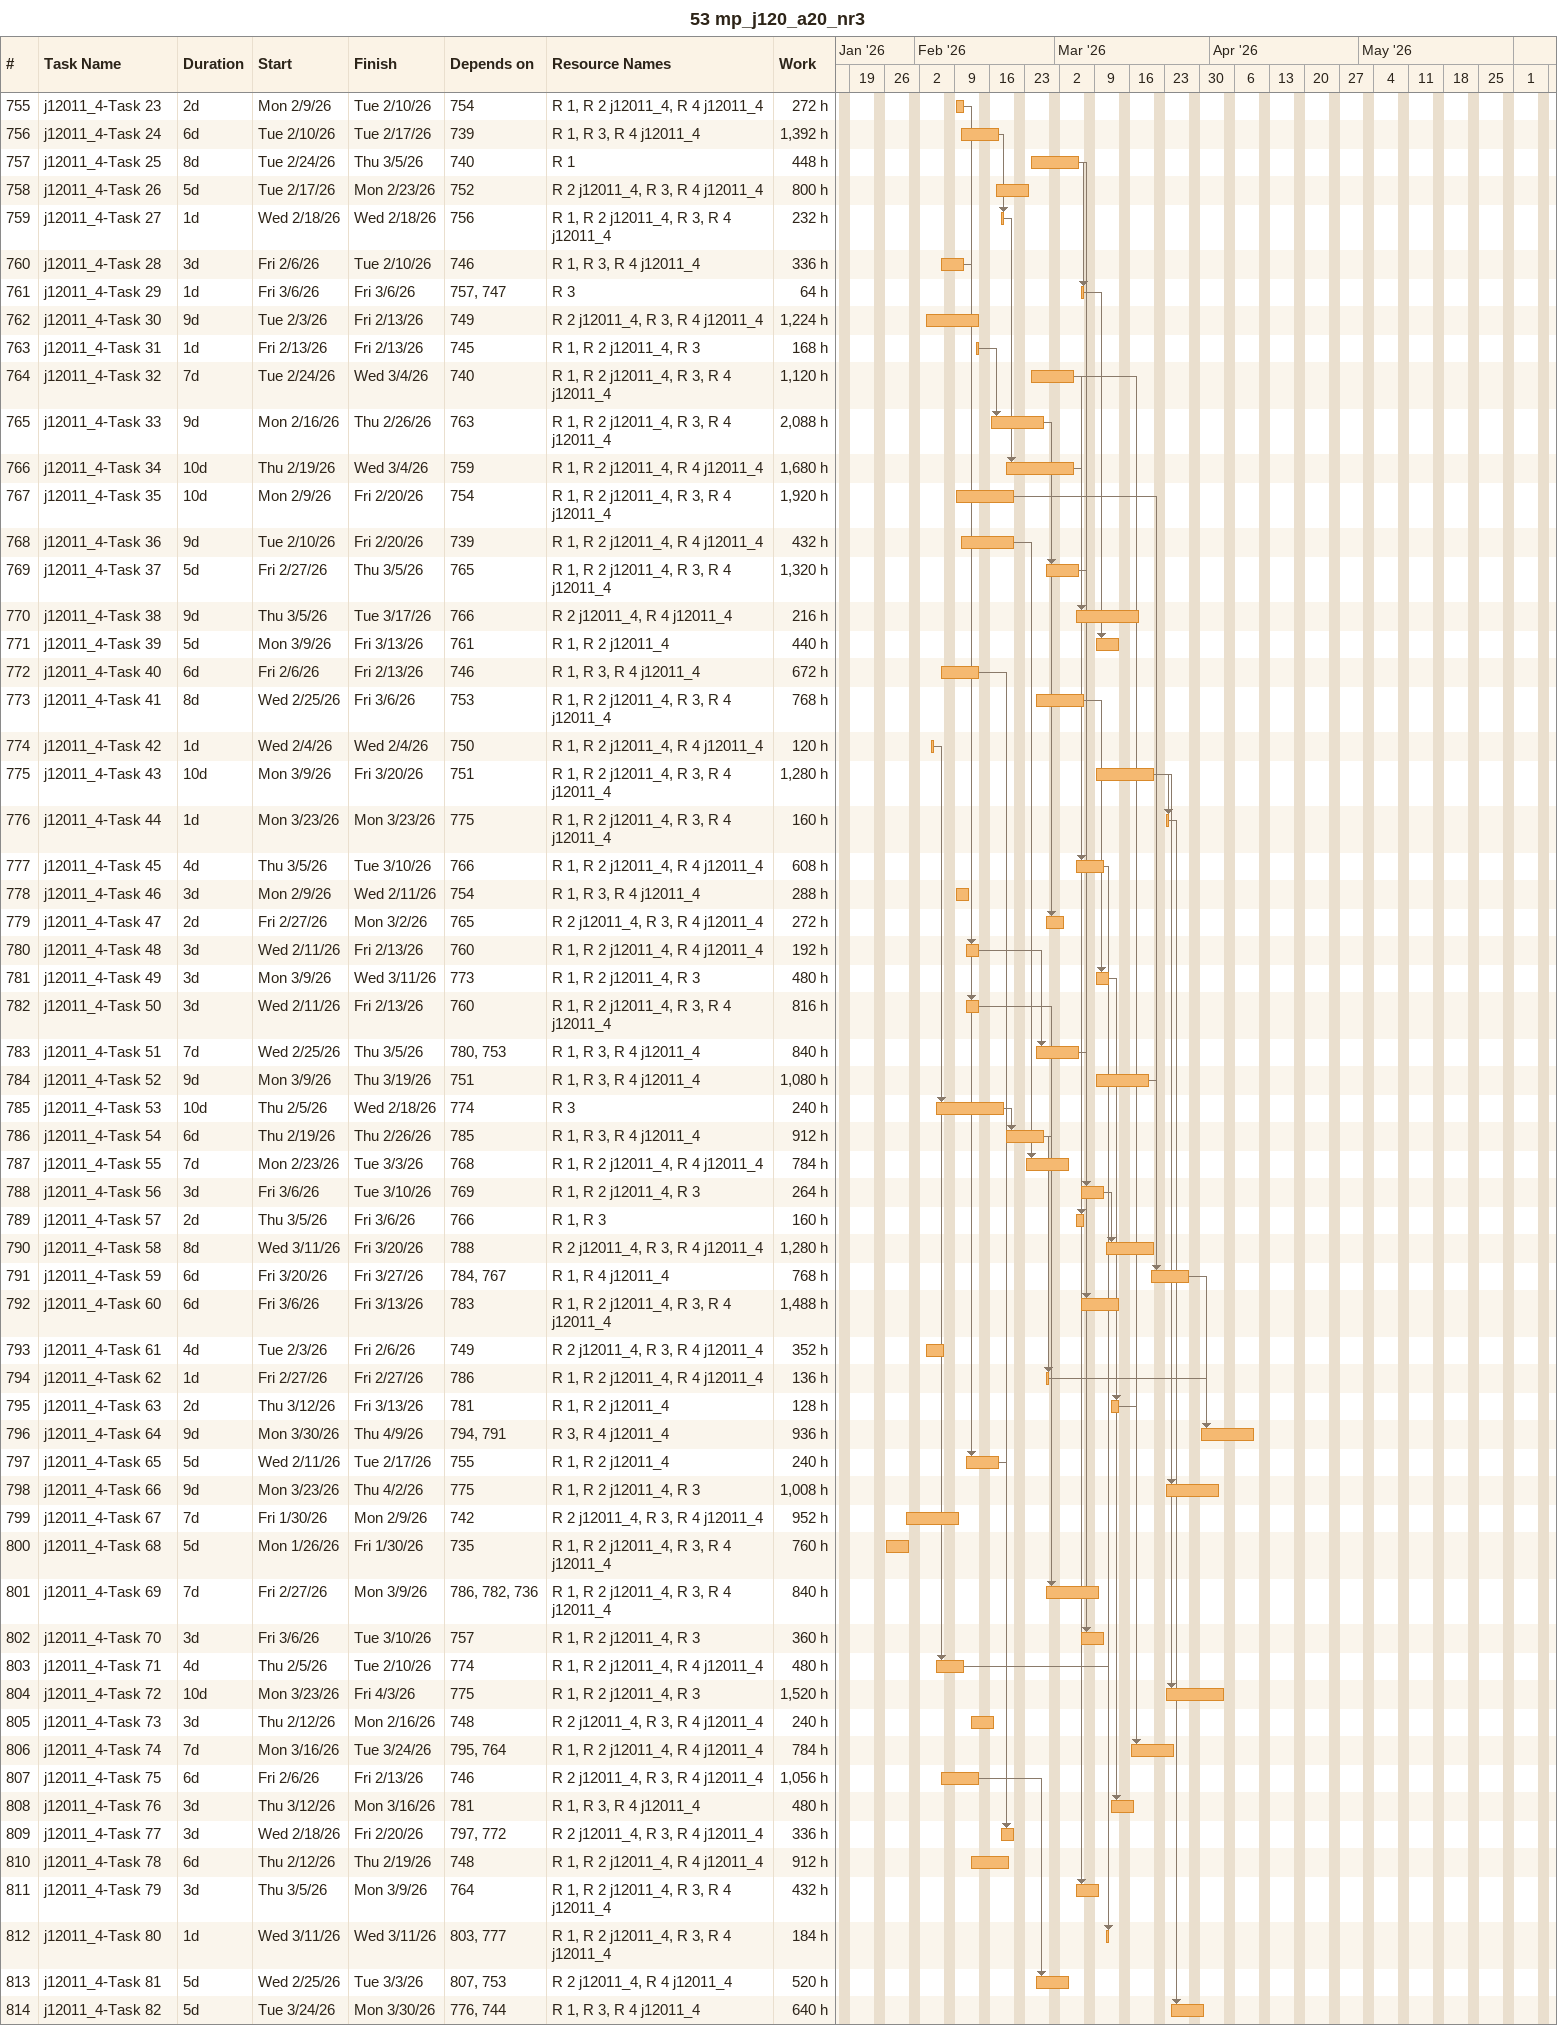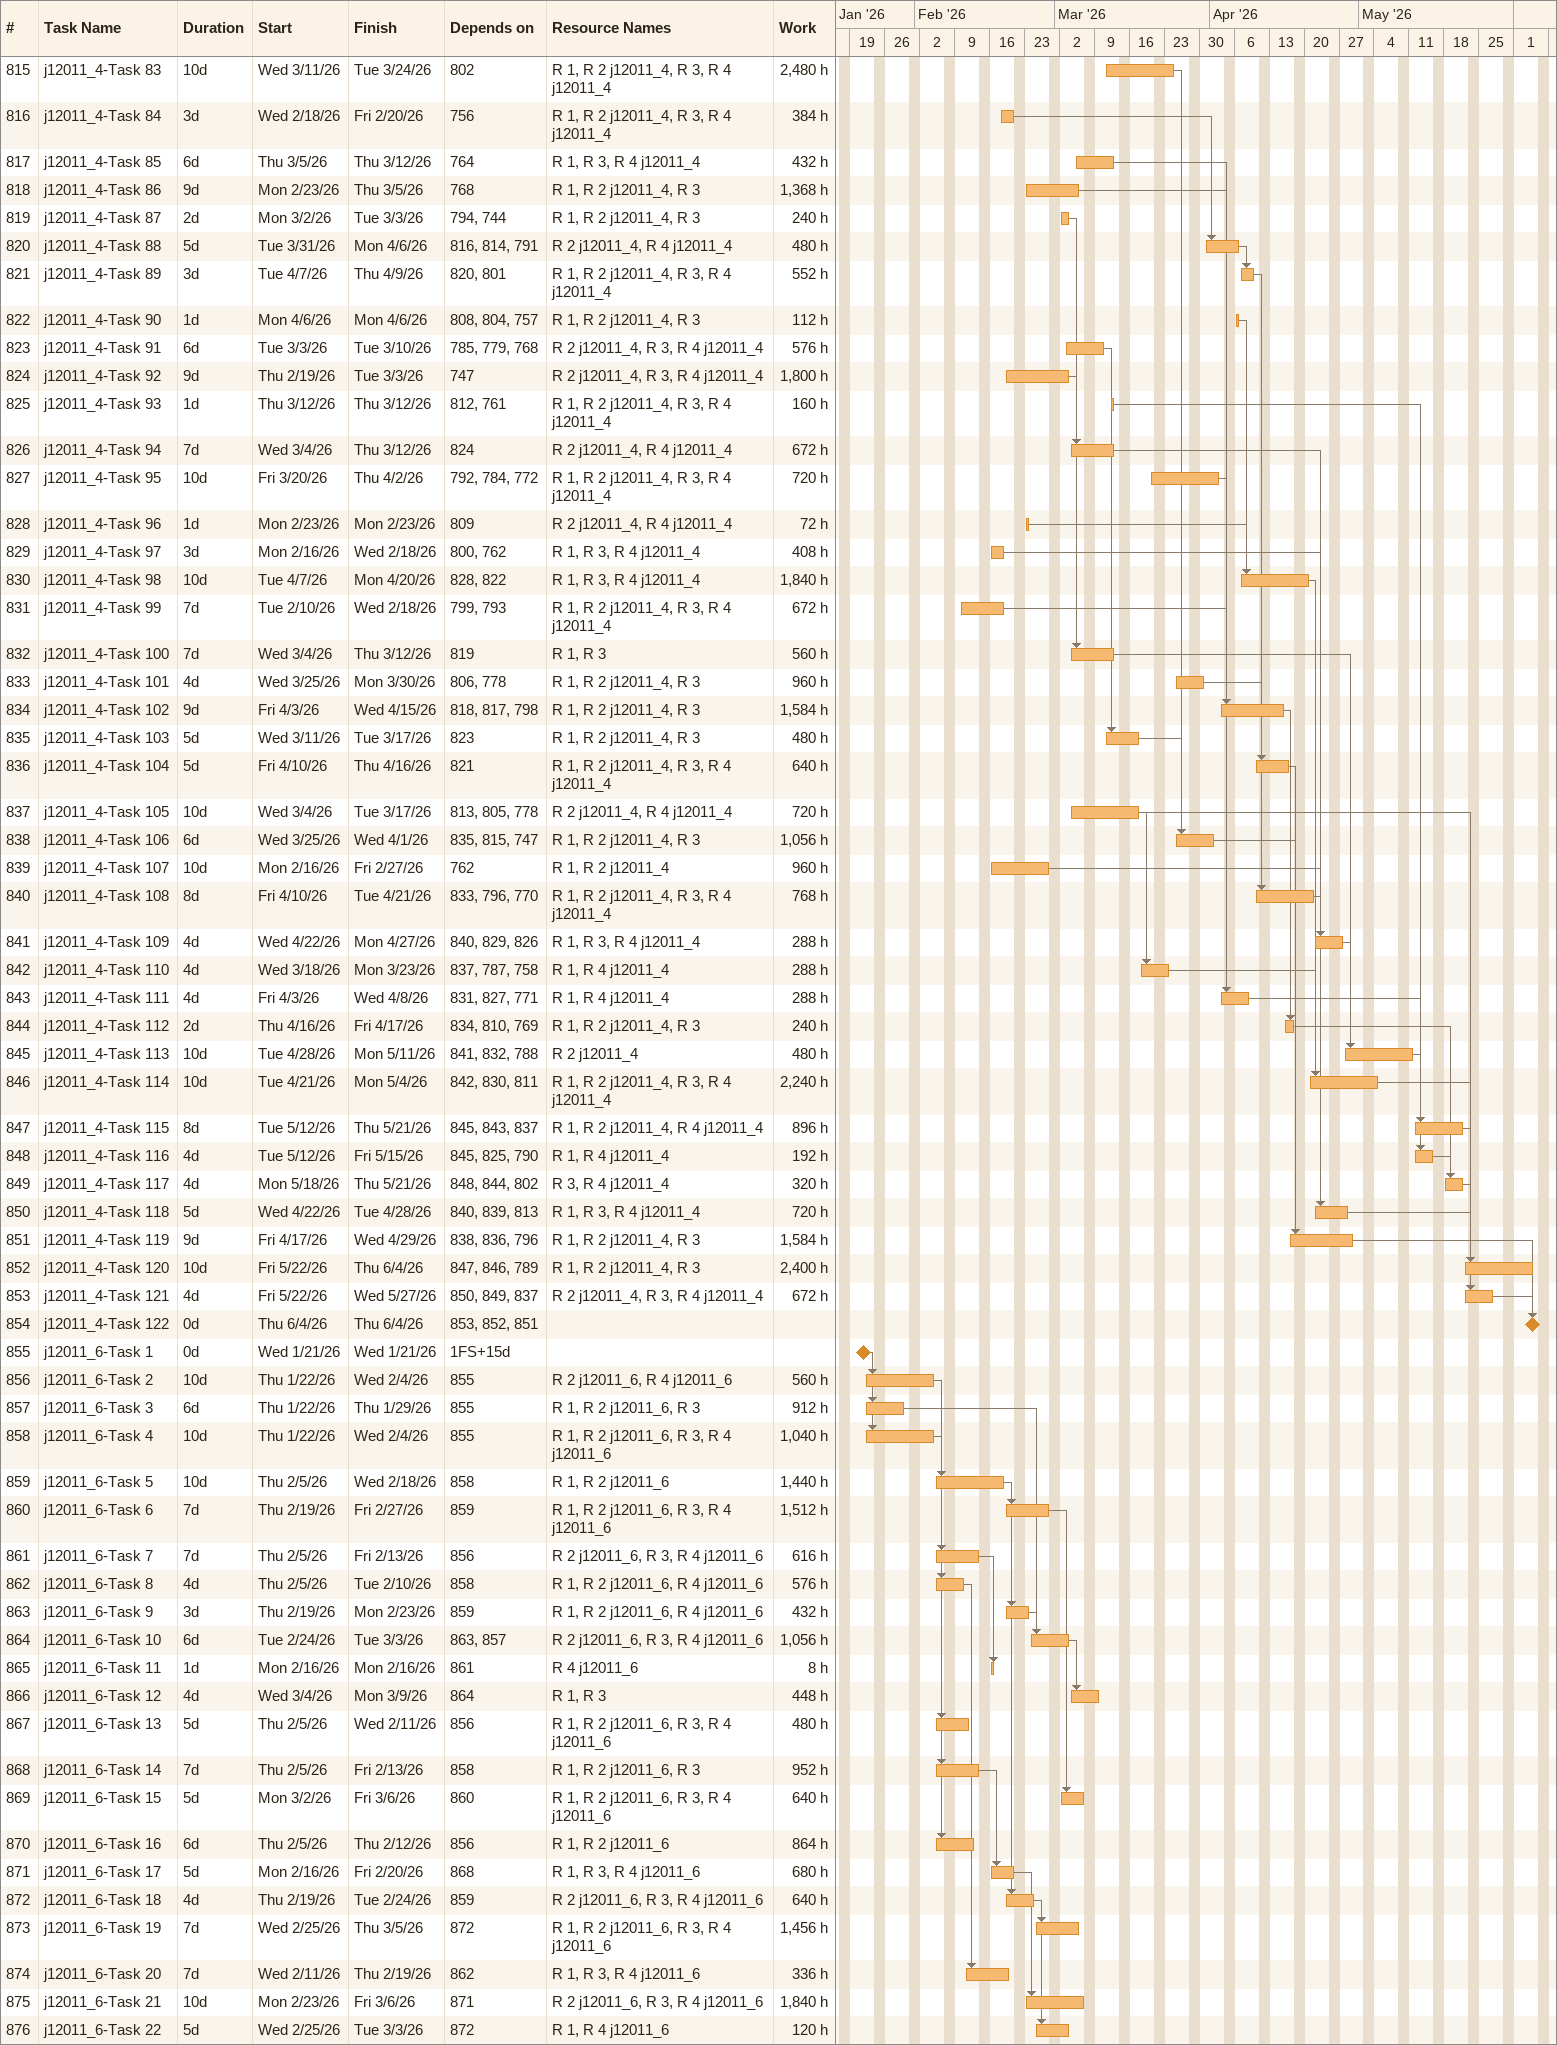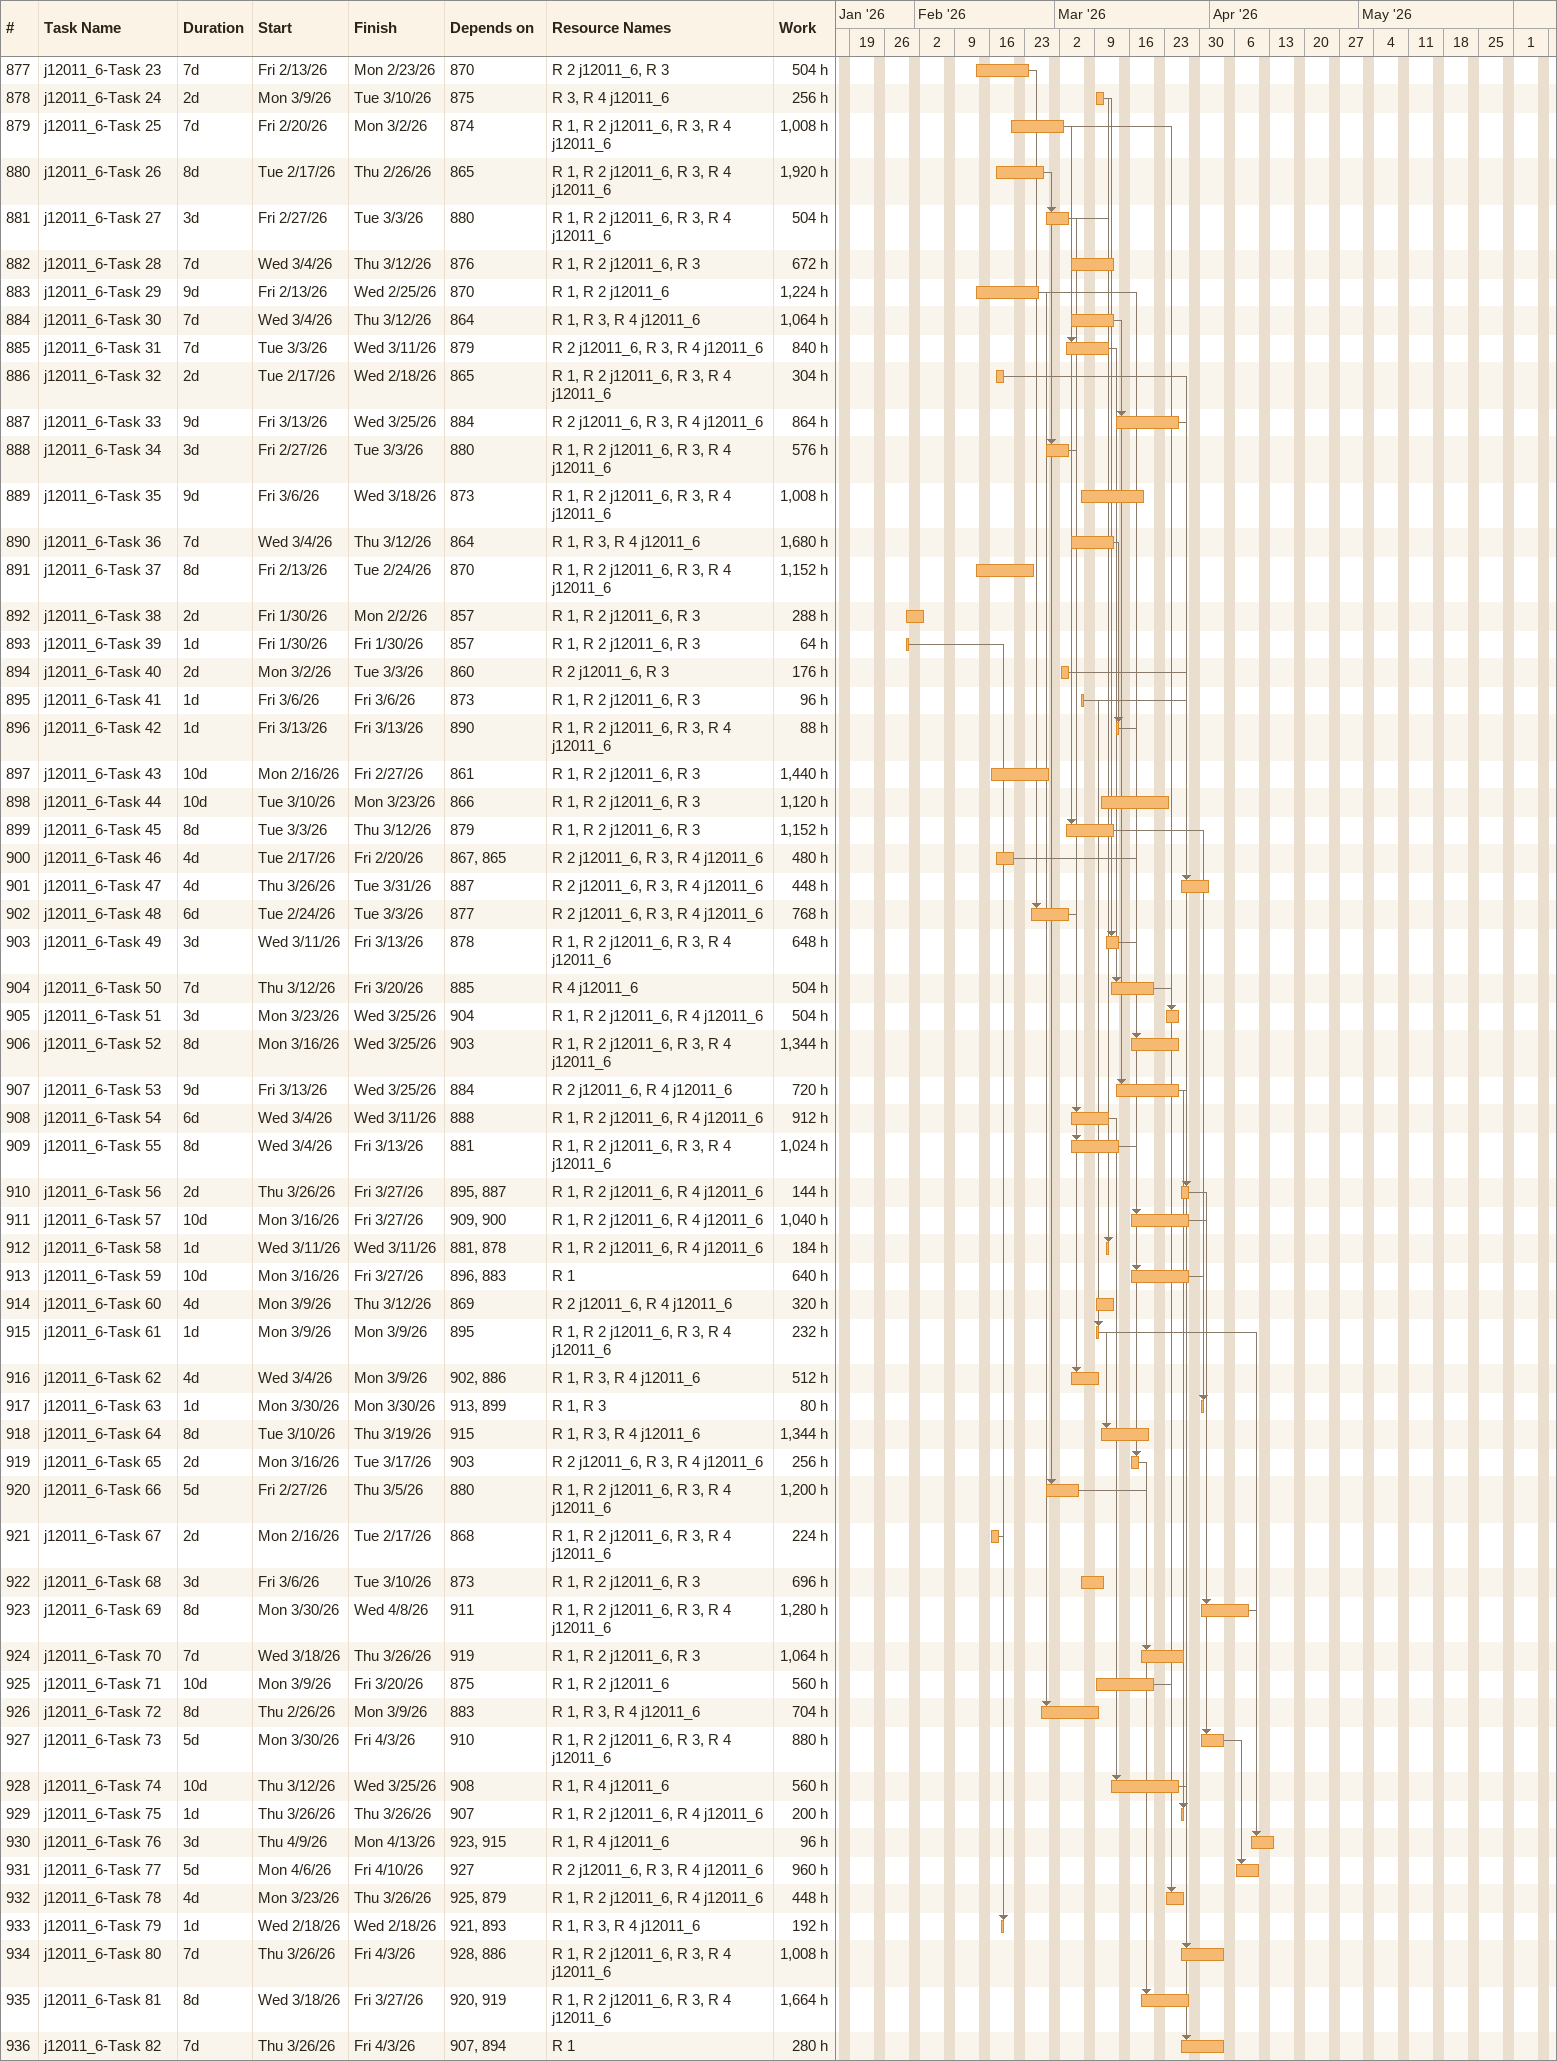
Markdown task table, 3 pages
53 mp_j120_a20_nr3

| ID | Task | Duration | Start | Finish | Predecessors | Resources | Work (h) |
|---|---|---|---|---|---|---|---|
| 755 | j12011_4-Task 23 | 2d | 2026-02-09 | 2026-02-10 | 754 | R 1, R 2 j12011_4, R 4 j12011_4 | 272 |
| 756 | j12011_4-Task 24 | 6d | 2026-02-10 | 2026-02-17 | 739 | R 1, R 3, R 4 j12011_4 | 1392 |
| 757 | j12011_4-Task 25 | 8d | 2026-02-24 | 2026-03-05 | 740 | R 1 | 448 |
| 758 | j12011_4-Task 26 | 5d | 2026-02-17 | 2026-02-23 | 752 | R 2 j12011_4, R 3, R 4 j12011_4 | 800 |
| 759 | j12011_4-Task 27 | 1d | 2026-02-18 | 2026-02-18 | 756 | R 1, R 2 j12011_4, R 3, R 4 j12011_4 | 232 |
| 760 | j12011_4-Task 28 | 3d | 2026-02-06 | 2026-02-10 | 746 | R 1, R 3, R 4 j12011_4 | 336 |
| 761 | j12011_4-Task 29 | 1d | 2026-03-06 | 2026-03-06 | 757, 747 | R 3 | 64 |
| 762 | j12011_4-Task 30 | 9d | 2026-02-03 | 2026-02-13 | 749 | R 2 j12011_4, R 3, R 4 j12011_4 | 1224 |
| 763 | j12011_4-Task 31 | 1d | 2026-02-13 | 2026-02-13 | 745 | R 1, R 2 j12011_4, R 3 | 168 |
| 764 | j12011_4-Task 32 | 7d | 2026-02-24 | 2026-03-04 | 740 | R 1, R 2 j12011_4, R 3, R 4 j12011_4 | 1120 |
| 765 | j12011_4-Task 33 | 9d | 2026-02-16 | 2026-02-26 | 763 | R 1, R 2 j12011_4, R 3, R 4 j12011_4 | 2088 |
| 766 | j12011_4-Task 34 | 10d | 2026-02-19 | 2026-03-04 | 759 | R 1, R 2 j12011_4, R 4 j12011_4 | 1680 |
| 767 | j12011_4-Task 35 | 10d | 2026-02-09 | 2026-02-20 | 754 | R 1, R 2 j12011_4, R 3, R 4 j12011_4 | 1920 |
| 768 | j12011_4-Task 36 | 9d | 2026-02-10 | 2026-02-20 | 739 | R 1, R 2 j12011_4, R 4 j12011_4 | 432 |
| 769 | j12011_4-Task 37 | 5d | 2026-02-27 | 2026-03-05 | 765 | R 1, R 2 j12011_4, R 3, R 4 j12011_4 | 1320 |
| 770 | j12011_4-Task 38 | 9d | 2026-03-05 | 2026-03-17 | 766 | R 2 j12011_4, R 4 j12011_4 | 216 |
| 771 | j12011_4-Task 39 | 5d | 2026-03-09 | 2026-03-13 | 761 | R 1, R 2 j12011_4 | 440 |
| 772 | j12011_4-Task 40 | 6d | 2026-02-06 | 2026-02-13 | 746 | R 1, R 3, R 4 j12011_4 | 672 |
| 773 | j12011_4-Task 41 | 8d | 2026-02-25 | 2026-03-06 | 753 | R 1, R 2 j12011_4, R 3, R 4 j12011_4 | 768 |
| 774 | j12011_4-Task 42 | 1d | 2026-02-04 | 2026-02-04 | 750 | R 1, R 2 j12011_4, R 4 j12011_4 | 120 |
| 775 | j12011_4-Task 43 | 10d | 2026-03-09 | 2026-03-20 | 751 | R 1, R 2 j12011_4, R 3, R 4 j12011_4 | 1280 |
| 776 | j12011_4-Task 44 | 1d | 2026-03-23 | 2026-03-23 | 775 | R 1, R 2 j12011_4, R 3, R 4 j12011_4 | 160 |
| 777 | j12011_4-Task 45 | 4d | 2026-03-05 | 2026-03-10 | 766 | R 1, R 2 j12011_4, R 4 j12011_4 | 608 |
| 778 | j12011_4-Task 46 | 3d | 2026-02-09 | 2026-02-11 | 754 | R 1, R 3, R 4 j12011_4 | 288 |
| 779 | j12011_4-Task 47 | 2d | 2026-02-27 | 2026-03-02 | 765 | R 2 j12011_4, R 3, R 4 j12011_4 | 272 |
| 780 | j12011_4-Task 48 | 3d | 2026-02-11 | 2026-02-13 | 760 | R 1, R 2 j12011_4, R 4 j12011_4 | 192 |
| 781 | j12011_4-Task 49 | 3d | 2026-03-09 | 2026-03-11 | 773 | R 1, R 2 j12011_4, R 3 | 480 |
| 782 | j12011_4-Task 50 | 3d | 2026-02-11 | 2026-02-13 | 760 | R 1, R 2 j12011_4, R 3, R 4 j12011_4 | 816 |
| 783 | j12011_4-Task 51 | 7d | 2026-02-25 | 2026-03-05 | 780, 753 | R 1, R 3, R 4 j12011_4 | 840 |
| 784 | j12011_4-Task 52 | 9d | 2026-03-09 | 2026-03-19 | 751 | R 1, R 3, R 4 j12011_4 | 1080 |
| 785 | j12011_4-Task 53 | 10d | 2026-02-05 | 2026-02-18 | 774 | R 3 | 240 |
| 786 | j12011_4-Task 54 | 6d | 2026-02-19 | 2026-02-26 | 785 | R 1, R 3, R 4 j12011_4 | 912 |
| 787 | j12011_4-Task 55 | 7d | 2026-02-23 | 2026-03-03 | 768 | R 1, R 2 j12011_4, R 4 j12011_4 | 784 |
| 788 | j12011_4-Task 56 | 3d | 2026-03-06 | 2026-03-10 | 769 | R 1, R 2 j12011_4, R 3 | 264 |
| 789 | j12011_4-Task 57 | 2d | 2026-03-05 | 2026-03-06 | 766 | R 1, R 3 | 160 |
| 790 | j12011_4-Task 58 | 8d | 2026-03-11 | 2026-03-20 | 788 | R 2 j12011_4, R 3, R 4 j12011_4 | 1280 |
| 791 | j12011_4-Task 59 | 6d | 2026-03-20 | 2026-03-27 | 784, 767 | R 1, R 4 j12011_4 | 768 |
| 792 | j12011_4-Task 60 | 6d | 2026-03-06 | 2026-03-13 | 783 | R 1, R 2 j12011_4, R 3, R 4 j12011_4 | 1488 |
| 793 | j12011_4-Task 61 | 4d | 2026-02-03 | 2026-02-06 | 749 | R 2 j12011_4, R 3, R 4 j12011_4 | 352 |
| 794 | j12011_4-Task 62 | 1d | 2026-02-27 | 2026-02-27 | 786 | R 1, R 2 j12011_4, R 4 j12011_4 | 136 |
| 795 | j12011_4-Task 63 | 2d | 2026-03-12 | 2026-03-13 | 781 | R 1, R 2 j12011_4 | 128 |
| 796 | j12011_4-Task 64 | 9d | 2026-03-30 | 2026-04-09 | 794, 791 | R 3, R 4 j12011_4 | 936 |
| 797 | j12011_4-Task 65 | 5d | 2026-02-11 | 2026-02-17 | 755 | R 1, R 2 j12011_4 | 240 |
| 798 | j12011_4-Task 66 | 9d | 2026-03-23 | 2026-04-02 | 775 | R 1, R 2 j12011_4, R 3 | 1008 |
| 799 | j12011_4-Task 67 | 7d | 2026-01-30 | 2026-02-09 | 742 | R 2 j12011_4, R 3, R 4 j12011_4 | 952 |
| 800 | j12011_4-Task 68 | 5d | 2026-01-26 | 2026-01-30 | 735 | R 1, R 2 j12011_4, R 3, R 4 j12011_4 | 760 |
| 801 | j12011_4-Task 69 | 7d | 2026-02-27 | 2026-03-09 | 786, 782, 736 | R 1, R 2 j12011_4, R 3, R 4 j12011_4 | 840 |
| 802 | j12011_4-Task 70 | 3d | 2026-03-06 | 2026-03-10 | 757 | R 1, R 2 j12011_4, R 3 | 360 |
| 803 | j12011_4-Task 71 | 4d | 2026-02-05 | 2026-02-10 | 774 | R 1, R 2 j12011_4, R 4 j12011_4 | 480 |
| 804 | j12011_4-Task 72 | 10d | 2026-03-23 | 2026-04-03 | 775 | R 1, R 2 j12011_4, R 3 | 1520 |
| 805 | j12011_4-Task 73 | 3d | 2026-02-12 | 2026-02-16 | 748 | R 2 j12011_4, R 3, R 4 j12011_4 | 240 |
| 806 | j12011_4-Task 74 | 7d | 2026-03-16 | 2026-03-24 | 795, 764 | R 1, R 2 j12011_4, R 4 j12011_4 | 784 |
| 807 | j12011_4-Task 75 | 6d | 2026-02-06 | 2026-02-13 | 746 | R 2 j12011_4, R 3, R 4 j12011_4 | 1056 |
| 808 | j12011_4-Task 76 | 3d | 2026-03-12 | 2026-03-16 | 781 | R 1, R 3, R 4 j12011_4 | 480 |
| 809 | j12011_4-Task 77 | 3d | 2026-02-18 | 2026-02-20 | 797, 772 | R 2 j12011_4, R 3, R 4 j12011_4 | 336 |
| 810 | j12011_4-Task 78 | 6d | 2026-02-12 | 2026-02-19 | 748 | R 1, R 2 j12011_4, R 4 j12011_4 | 912 |
| 811 | j12011_4-Task 79 | 3d | 2026-03-05 | 2026-03-09 | 764 | R 1, R 2 j12011_4, R 3, R 4 j12011_4 | 432 |
| 812 | j12011_4-Task 80 | 1d | 2026-03-11 | 2026-03-11 | 803, 777 | R 1, R 2 j12011_4, R 3, R 4 j12011_4 | 184 |
| 813 | j12011_4-Task 81 | 5d | 2026-02-25 | 2026-03-03 | 807, 753 | R 2 j12011_4, R 4 j12011_4 | 520 |
| 814 | j12011_4-Task 82 | 5d | 2026-03-24 | 2026-03-30 | 776, 744 | R 1, R 3, R 4 j12011_4 | 640 |
| 815 | j12011_4-Task 83 | 10d | 2026-03-11 | 2026-03-24 | 802 | R 1, R 2 j12011_4, R 3, R 4 j12011_4 | 2480 |
| 816 | j12011_4-Task 84 | 3d | 2026-02-18 | 2026-02-20 | 756 | R 1, R 2 j12011_4, R 3, R 4 j12011_4 | 384 |
| 817 | j12011_4-Task 85 | 6d | 2026-03-05 | 2026-03-12 | 764 | R 1, R 3, R 4 j12011_4 | 432 |
| 818 | j12011_4-Task 86 | 9d | 2026-02-23 | 2026-03-05 | 768 | R 1, R 2 j12011_4, R 3 | 1368 |
| 819 | j12011_4-Task 87 | 2d | 2026-03-02 | 2026-03-03 | 794, 744 | R 1, R 2 j12011_4, R 3 | 240 |
| 820 | j12011_4-Task 88 | 5d | 2026-03-31 | 2026-04-06 | 816, 814, 791 | R 2 j12011_4, R 4 j12011_4 | 480 |
| 821 | j12011_4-Task 89 | 3d | 2026-04-07 | 2026-04-09 | 820, 801 | R 1, R 2 j12011_4, R 3, R 4 j12011_4 | 552 |
| 822 | j12011_4-Task 90 | 1d | 2026-04-06 | 2026-04-06 | 808, 804, 757 | R 1, R 2 j12011_4, R 3 | 112 |
| 823 | j12011_4-Task 91 | 6d | 2026-03-03 | 2026-03-10 | 785, 779, 768 | R 2 j12011_4, R 3, R 4 j12011_4 | 576 |
| 824 | j12011_4-Task 92 | 9d | 2026-02-19 | 2026-03-03 | 747 | R 2 j12011_4, R 3, R 4 j12011_4 | 1800 |
| 825 | j12011_4-Task 93 | 1d | 2026-03-12 | 2026-03-12 | 812, 761 | R 1, R 2 j12011_4, R 3, R 4 j12011_4 | 160 |
| 826 | j12011_4-Task 94 | 7d | 2026-03-04 | 2026-03-12 | 824 | R 2 j12011_4, R 4 j12011_4 | 672 |
| 827 | j12011_4-Task 95 | 10d | 2026-03-20 | 2026-04-02 | 792, 784, 772 | R 1, R 2 j12011_4, R 3, R 4 j12011_4 | 720 |
| 828 | j12011_4-Task 96 | 1d | 2026-02-23 | 2026-02-23 | 809 | R 2 j12011_4, R 4 j12011_4 | 72 |
| 829 | j12011_4-Task 97 | 3d | 2026-02-16 | 2026-02-18 | 800, 762 | R 1, R 3, R 4 j12011_4 | 408 |
| 830 | j12011_4-Task 98 | 10d | 2026-04-07 | 2026-04-20 | 828, 822 | R 1, R 3, R 4 j12011_4 | 1840 |
| 831 | j12011_4-Task 99 | 7d | 2026-02-10 | 2026-02-18 | 799, 793 | R 1, R 2 j12011_4, R 3, R 4 j12011_4 | 672 |
| 832 | j12011_4-Task 100 | 7d | 2026-03-04 | 2026-03-12 | 819 | R 1, R 3 | 560 |
| 833 | j12011_4-Task 101 | 4d | 2026-03-25 | 2026-03-30 | 806, 778 | R 1, R 2 j12011_4, R 3 | 960 |
| 834 | j12011_4-Task 102 | 9d | 2026-04-03 | 2026-04-15 | 818, 817, 798 | R 1, R 2 j12011_4, R 3 | 1584 |
| 835 | j12011_4-Task 103 | 5d | 2026-03-11 | 2026-03-17 | 823 | R 1, R 2 j12011_4, R 3 | 480 |
| 836 | j12011_4-Task 104 | 5d | 2026-04-10 | 2026-04-16 | 821 | R 1, R 2 j12011_4, R 3, R 4 j12011_4 | 640 |
| 837 | j12011_4-Task 105 | 10d | 2026-03-04 | 2026-03-17 | 813, 805, 778 | R 2 j12011_4, R 4 j12011_4 | 720 |
| 838 | j12011_4-Task 106 | 6d | 2026-03-25 | 2026-04-01 | 835, 815, 747 | R 1, R 2 j12011_4, R 3 | 1056 |
| 839 | j12011_4-Task 107 | 10d | 2026-02-16 | 2026-02-27 | 762 | R 1, R 2 j12011_4 | 960 |
| 840 | j12011_4-Task 108 | 8d | 2026-04-10 | 2026-04-21 | 833, 796, 770 | R 1, R 2 j12011_4, R 3, R 4 j12011_4 | 768 |
| 841 | j12011_4-Task 109 | 4d | 2026-04-22 | 2026-04-27 | 840, 829, 826 | R 1, R 3, R 4 j12011_4 | 288 |
| 842 | j12011_4-Task 110 | 4d | 2026-03-18 | 2026-03-23 | 837, 787, 758 | R 1, R 4 j12011_4 | 288 |
| 843 | j12011_4-Task 111 | 4d | 2026-04-03 | 2026-04-08 | 831, 827, 771 | R 1, R 4 j12011_4 | 288 |
| 844 | j12011_4-Task 112 | 2d | 2026-04-16 | 2026-04-17 | 834, 810, 769 | R 1, R 2 j12011_4, R 3 | 240 |
| 845 | j12011_4-Task 113 | 10d | 2026-04-28 | 2026-05-11 | 841, 832, 788 | R 2 j12011_4 | 480 |
| 846 | j12011_4-Task 114 | 10d | 2026-04-21 | 2026-05-04 | 842, 830, 811 | R 1, R 2 j12011_4, R 3, R 4 j12011_4 | 2240 |
| 847 | j12011_4-Task 115 | 8d | 2026-05-12 | 2026-05-21 | 845, 843, 837 | R 1, R 2 j12011_4, R 4 j12011_4 | 896 |
| 848 | j12011_4-Task 116 | 4d | 2026-05-12 | 2026-05-15 | 845, 825, 790 | R 1, R 4 j12011_4 | 192 |
| 849 | j12011_4-Task 117 | 4d | 2026-05-18 | 2026-05-21 | 848, 844, 802 | R 3, R 4 j12011_4 | 320 |
| 850 | j12011_4-Task 118 | 5d | 2026-04-22 | 2026-04-28 | 840, 839, 813 | R 1, R 3, R 4 j12011_4 | 720 |
| 851 | j12011_4-Task 119 | 9d | 2026-04-17 | 2026-04-29 | 838, 836, 796 | R 1, R 2 j12011_4, R 3 | 1584 |
| 852 | j12011_4-Task 120 | 10d | 2026-05-22 | 2026-06-04 | 847, 846, 789 | R 1, R 2 j12011_4, R 3 | 2400 |
| 853 | j12011_4-Task 121 | 4d | 2026-05-22 | 2026-05-27 | 850, 849, 837 | R 2 j12011_4, R 3, R 4 j12011_4 | 672 |
| 854 | j12011_4-Task 122 | 0d | 2026-06-04 | 2026-06-04 | 853, 852, 851 |  |  |
| 855 | j12011_6-Task 1 | 0d | 2026-01-21 | 2026-01-21 | 1FS+15d |  |  |
| 856 | j12011_6-Task 2 | 10d | 2026-01-22 | 2026-02-04 | 855 | R 2 j12011_6, R 4 j12011_6 | 560 |
| 857 | j12011_6-Task 3 | 6d | 2026-01-22 | 2026-01-29 | 855 | R 1, R 2 j12011_6, R 3 | 912 |
| 858 | j12011_6-Task 4 | 10d | 2026-01-22 | 2026-02-04 | 855 | R 1, R 2 j12011_6, R 3, R 4 j12011_6 | 1040 |
| 859 | j12011_6-Task 5 | 10d | 2026-02-05 | 2026-02-18 | 858 | R 1, R 2 j12011_6 | 1440 |
| 860 | j12011_6-Task 6 | 7d | 2026-02-19 | 2026-02-27 | 859 | R 1, R 2 j12011_6, R 3, R 4 j12011_6 | 1512 |
| 861 | j12011_6-Task 7 | 7d | 2026-02-05 | 2026-02-13 | 856 | R 2 j12011_6, R 3, R 4 j12011_6 | 616 |
| 862 | j12011_6-Task 8 | 4d | 2026-02-05 | 2026-02-10 | 858 | R 1, R 2 j12011_6, R 4 j12011_6 | 576 |
| 863 | j12011_6-Task 9 | 3d | 2026-02-19 | 2026-02-23 | 859 | R 1, R 2 j12011_6, R 4 j12011_6 | 432 |
| 864 | j12011_6-Task 10 | 6d | 2026-02-24 | 2026-03-03 | 863, 857 | R 2 j12011_6, R 3, R 4 j12011_6 | 1056 |
| 865 | j12011_6-Task 11 | 1d | 2026-02-16 | 2026-02-16 | 861 | R 4 j12011_6 | 8 |
| 866 | j12011_6-Task 12 | 4d | 2026-03-04 | 2026-03-09 | 864 | R 1, R 3 | 448 |
| 867 | j12011_6-Task 13 | 5d | 2026-02-05 | 2026-02-11 | 856 | R 1, R 2 j12011_6, R 3, R 4 j12011_6 | 480 |
| 868 | j12011_6-Task 14 | 7d | 2026-02-05 | 2026-02-13 | 858 | R 1, R 2 j12011_6, R 3 | 952 |
| 869 | j12011_6-Task 15 | 5d | 2026-03-02 | 2026-03-06 | 860 | R 1, R 2 j12011_6, R 3, R 4 j12011_6 | 640 |
| 870 | j12011_6-Task 16 | 6d | 2026-02-05 | 2026-02-12 | 856 | R 1, R 2 j12011_6 | 864 |
| 871 | j12011_6-Task 17 | 5d | 2026-02-16 | 2026-02-20 | 868 | R 1, R 3, R 4 j12011_6 | 680 |
| 872 | j12011_6-Task 18 | 4d | 2026-02-19 | 2026-02-24 | 859 | R 2 j12011_6, R 3, R 4 j12011_6 | 640 |
| 873 | j12011_6-Task 19 | 7d | 2026-02-25 | 2026-03-05 | 872 | R 1, R 2 j12011_6, R 3, R 4 j12011_6 | 1456 |
| 874 | j12011_6-Task 20 | 7d | 2026-02-11 | 2026-02-19 | 862 | R 1, R 3, R 4 j12011_6 | 336 |
| 875 | j12011_6-Task 21 | 10d | 2026-02-23 | 2026-03-06 | 871 | R 2 j12011_6, R 3, R 4 j12011_6 | 1840 |
| 876 | j12011_6-Task 22 | 5d | 2026-02-25 | 2026-03-03 | 872 | R 1, R 4 j12011_6 | 120 |
| 877 | j12011_6-Task 23 | 7d | 2026-02-13 | 2026-02-23 | 870 | R 2 j12011_6, R 3 | 504 |
| 878 | j12011_6-Task 24 | 2d | 2026-03-09 | 2026-03-10 | 875 | R 3, R 4 j12011_6 | 256 |
| 879 | j12011_6-Task 25 | 7d | 2026-02-20 | 2026-03-02 | 874 | R 1, R 2 j12011_6, R 3, R 4 j12011_6 | 1008 |
| 880 | j12011_6-Task 26 | 8d | 2026-02-17 | 2026-02-26 | 865 | R 1, R 2 j12011_6, R 3, R 4 j12011_6 | 1920 |
| 881 | j12011_6-Task 27 | 3d | 2026-02-27 | 2026-03-03 | 880 | R 1, R 2 j12011_6, R 3, R 4 j12011_6 | 504 |
| 882 | j12011_6-Task 28 | 7d | 2026-03-04 | 2026-03-12 | 876 | R 1, R 2 j12011_6, R 3 | 672 |
| 883 | j12011_6-Task 29 | 9d | 2026-02-13 | 2026-02-25 | 870 | R 1, R 2 j12011_6 | 1224 |
| 884 | j12011_6-Task 30 | 7d | 2026-03-04 | 2026-03-12 | 864 | R 1, R 3, R 4 j12011_6 | 1064 |
| 885 | j12011_6-Task 31 | 7d | 2026-03-03 | 2026-03-11 | 879 | R 2 j12011_6, R 3, R 4 j12011_6 | 840 |
| 886 | j12011_6-Task 32 | 2d | 2026-02-17 | 2026-02-18 | 865 | R 1, R 2 j12011_6, R 3, R 4 j12011_6 | 304 |
| 887 | j12011_6-Task 33 | 9d | 2026-03-13 | 2026-03-25 | 884 | R 2 j12011_6, R 3, R 4 j12011_6 | 864 |
| 888 | j12011_6-Task 34 | 3d | 2026-02-27 | 2026-03-03 | 880 | R 1, R 2 j12011_6, R 3, R 4 j12011_6 | 576 |
| 889 | j12011_6-Task 35 | 9d | 2026-03-06 | 2026-03-18 | 873 | R 1, R 2 j12011_6, R 3, R 4 j12011_6 | 1008 |
| 890 | j12011_6-Task 36 | 7d | 2026-03-04 | 2026-03-12 | 864 | R 1, R 3, R 4 j12011_6 | 1680 |
| 891 | j12011_6-Task 37 | 8d | 2026-02-13 | 2026-02-24 | 870 | R 1, R 2 j12011_6, R 3, R 4 j12011_6 | 1152 |
| 892 | j12011_6-Task 38 | 2d | 2026-01-30 | 2026-02-02 | 857 | R 1, R 2 j12011_6, R 3 | 288 |
| 893 | j12011_6-Task 39 | 1d | 2026-01-30 | 2026-01-30 | 857 | R 1, R 2 j12011_6, R 3 | 64 |
| 894 | j12011_6-Task 40 | 2d | 2026-03-02 | 2026-03-03 | 860 | R 2 j12011_6, R 3 | 176 |
| 895 | j12011_6-Task 41 | 1d | 2026-03-06 | 2026-03-06 | 873 | R 1, R 2 j12011_6, R 3 | 96 |
| 896 | j12011_6-Task 42 | 1d | 2026-03-13 | 2026-03-13 | 890 | R 1, R 2 j12011_6, R 3, R 4 j12011_6 | 88 |
| 897 | j12011_6-Task 43 | 10d | 2026-02-16 | 2026-02-27 | 861 | R 1, R 2 j12011_6, R 3 | 1440 |
| 898 | j12011_6-Task 44 | 10d | 2026-03-10 | 2026-03-23 | 866 | R 1, R 2 j12011_6, R 3 | 1120 |
| 899 | j12011_6-Task 45 | 8d | 2026-03-03 | 2026-03-12 | 879 | R 1, R 2 j12011_6, R 3 | 1152 |
| 900 | j12011_6-Task 46 | 4d | 2026-02-17 | 2026-02-20 | 867, 865 | R 2 j12011_6, R 3, R 4 j12011_6 | 480 |
| 901 | j12011_6-Task 47 | 4d | 2026-03-26 | 2026-03-31 | 887 | R 2 j12011_6, R 3, R 4 j12011_6 | 448 |
| 902 | j12011_6-Task 48 | 6d | 2026-02-24 | 2026-03-03 | 877 | R 2 j12011_6, R 3, R 4 j12011_6 | 768 |
| 903 | j12011_6-Task 49 | 3d | 2026-03-11 | 2026-03-13 | 878 | R 1, R 2 j12011_6, R 3, R 4 j12011_6 | 648 |
| 904 | j12011_6-Task 50 | 7d | 2026-03-12 | 2026-03-20 | 885 | R 4 j12011_6 | 504 |
| 905 | j12011_6-Task 51 | 3d | 2026-03-23 | 2026-03-25 | 904 | R 1, R 2 j12011_6, R 4 j12011_6 | 504 |
| 906 | j12011_6-Task 52 | 8d | 2026-03-16 | 2026-03-25 | 903 | R 1, R 2 j12011_6, R 3, R 4 j12011_6 | 1344 |
| 907 | j12011_6-Task 53 | 9d | 2026-03-13 | 2026-03-25 | 884 | R 2 j12011_6, R 4 j12011_6 | 720 |
| 908 | j12011_6-Task 54 | 6d | 2026-03-04 | 2026-03-11 | 888 | R 1, R 2 j12011_6, R 4 j12011_6 | 912 |
| 909 | j12011_6-Task 55 | 8d | 2026-03-04 | 2026-03-13 | 881 | R 1, R 2 j12011_6, R 3, R 4 j12011_6 | 1024 |
| 910 | j12011_6-Task 56 | 2d | 2026-03-26 | 2026-03-27 | 895, 887 | R 1, R 2 j12011_6, R 4 j12011_6 | 144 |
| 911 | j12011_6-Task 57 | 10d | 2026-03-16 | 2026-03-27 | 909, 900 | R 1, R 2 j12011_6, R 4 j12011_6 | 1040 |
| 912 | j12011_6-Task 58 | 1d | 2026-03-11 | 2026-03-11 | 881, 878 | R 1, R 2 j12011_6, R 4 j12011_6 | 184 |
| 913 | j12011_6-Task 59 | 10d | 2026-03-16 | 2026-03-27 | 896, 883 | R 1 | 640 |
| 914 | j12011_6-Task 60 | 4d | 2026-03-09 | 2026-03-12 | 869 | R 2 j12011_6, R 4 j12011_6 | 320 |
| 915 | j12011_6-Task 61 | 1d | 2026-03-09 | 2026-03-09 | 895 | R 1, R 2 j12011_6, R 3, R 4 j12011_6 | 232 |
| 916 | j12011_6-Task 62 | 4d | 2026-03-04 | 2026-03-09 | 902, 886 | R 1, R 3, R 4 j12011_6 | 512 |
| 917 | j12011_6-Task 63 | 1d | 2026-03-30 | 2026-03-30 | 913, 899 | R 1, R 3 | 80 |
| 918 | j12011_6-Task 64 | 8d | 2026-03-10 | 2026-03-19 | 915 | R 1, R 3, R 4 j12011_6 | 1344 |
| 919 | j12011_6-Task 65 | 2d | 2026-03-16 | 2026-03-17 | 903 | R 2 j12011_6, R 3, R 4 j12011_6 | 256 |
| 920 | j12011_6-Task 66 | 5d | 2026-02-27 | 2026-03-05 | 880 | R 1, R 2 j12011_6, R 3, R 4 j12011_6 | 1200 |
| 921 | j12011_6-Task 67 | 2d | 2026-02-16 | 2026-02-17 | 868 | R 1, R 2 j12011_6, R 3, R 4 j12011_6 | 224 |
| 922 | j12011_6-Task 68 | 3d | 2026-03-06 | 2026-03-10 | 873 | R 1, R 2 j12011_6, R 3 | 696 |
| 923 | j12011_6-Task 69 | 8d | 2026-03-30 | 2026-04-08 | 911 | R 1, R 2 j12011_6, R 3, R 4 j12011_6 | 1280 |
| 924 | j12011_6-Task 70 | 7d | 2026-03-18 | 2026-03-26 | 919 | R 1, R 2 j12011_6, R 3 | 1064 |
| 925 | j12011_6-Task 71 | 10d | 2026-03-09 | 2026-03-20 | 875 | R 1, R 2 j12011_6 | 560 |
| 926 | j12011_6-Task 72 | 8d | 2026-02-26 | 2026-03-09 | 883 | R 1, R 3, R 4 j12011_6 | 704 |
| 927 | j12011_6-Task 73 | 5d | 2026-03-30 | 2026-04-03 | 910 | R 1, R 2 j12011_6, R 3, R 4 j12011_6 | 880 |
| 928 | j12011_6-Task 74 | 10d | 2026-03-12 | 2026-03-25 | 908 | R 1, R 4 j12011_6 | 560 |
| 929 | j12011_6-Task 75 | 1d | 2026-03-26 | 2026-03-26 | 907 | R 1, R 2 j12011_6, R 4 j12011_6 | 200 |
| 930 | j12011_6-Task 76 | 3d | 2026-04-09 | 2026-04-13 | 923, 915 | R 1, R 4 j12011_6 | 96 |
| 931 | j12011_6-Task 77 | 5d | 2026-04-06 | 2026-04-10 | 927 | R 2 j12011_6, R 3, R 4 j12011_6 | 960 |
| 932 | j12011_6-Task 78 | 4d | 2026-03-23 | 2026-03-26 | 925, 879 | R 1, R 2 j12011_6, R 4 j12011_6 | 448 |
| 933 | j12011_6-Task 79 | 1d | 2026-02-18 | 2026-02-18 | 921, 893 | R 1, R 3, R 4 j12011_6 | 192 |
| 934 | j12011_6-Task 80 | 7d | 2026-03-26 | 2026-04-03 | 928, 886 | R 1, R 2 j12011_6, R 3, R 4 j12011_6 | 1008 |
| 935 | j12011_6-Task 81 | 8d | 2026-03-18 | 2026-03-27 | 920, 919 | R 1, R 2 j12011_6, R 3, R 4 j12011_6 | 1664 |
| 936 | j12011_6-Task 82 | 7d | 2026-03-26 | 2026-04-03 | 907, 894 | R 1 | 280 |
